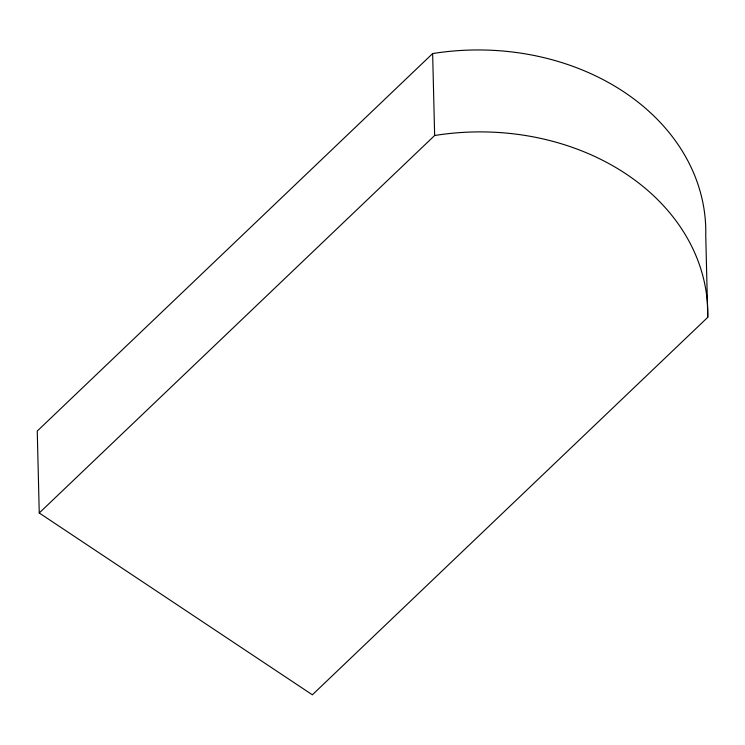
<?xml version="1.0" encoding="UTF-8"?>
<svg xmlns="http://www.w3.org/2000/svg" width="745" height="745" viewBox="0 0 745 745"><rect width="100%" height="100%" fill="white"/><g stroke="black" fill="none" stroke-linecap="round" stroke-linejoin="round"><path stroke-width="1.12" d="M432.64 53.566L37.25 431.057L39.252 512.988L312.36 694.815L707.75 317.333L705.748 235.392A230.252 183.885 -1.4 0 0 432.64 53.566L434.642 135.506L39.252 512.988M434.642 135.506A230.252 183.885 -1.4 0 1 707.75 317.333"/></g></svg>
